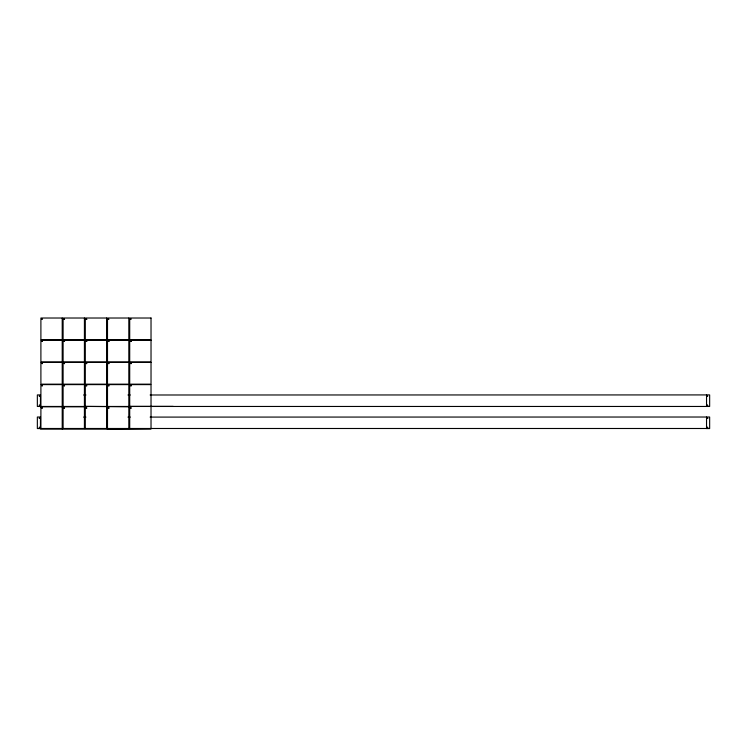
<?xml version="1.0" encoding="UTF-8"?>
<svg xmlns="http://www.w3.org/2000/svg" width="747" height="747" viewBox="0 0 747 747"><rect width="100%" height="100%" fill="white"/><g stroke="black" fill="none" stroke-linecap="round" stroke-linejoin="round"><path stroke-width="1.12" d="M83.617 394.995L85.952 394.995M127.952 394.995L130.277 394.995M150.11 394.995L709.65 394.92L709.65 406.461L37.35 406.461L37.35 394.92L40.459 394.92L40.459 406.807L84.42 406.807M128.829 406.807L84.869 406.387M83.617 417.097L85.952 417.097M127.952 417.097L130.277 417.097M150.11 417.097L709.65 417.022L709.65 428.563L706.541 428.563L706.541 417.022M40.459 428.489L706.541 428.489M106.625 428.563L37.35 428.563L37.35 417.022L40.459 417.022L40.459 428.983L106.625 428.983L106.625 406.807M151.025 428.563L107.064 428.983L151.025 428.983L151.025 406.807M706.541 394.92L706.541 406.461M173.229 406.387L129.268 406.387M151.025 406.368L151.025 384.612L129.707 384.612L129.707 406.368M129.707 406.807L129.707 428.563M128.82 428.563L128.82 384.612L107.503 384.612L107.503 406.368M107.503 406.807L107.503 428.563M106.625 406.368L106.625 384.612L85.307 384.612L85.307 406.368M85.307 406.807L85.307 428.563M84.42 428.563L84.42 384.612L63.103 384.612L63.103 406.368M63.103 406.807L63.103 428.563M62.216 406.368L62.216 384.612L40.898 384.612L40.898 406.368M62.216 406.807L62.216 428.983M40.898 406.807L40.898 428.563M41.664 319.034L42.318 319.305L41.701 318.95M41.664 341.23L42.346 341.416L41.664 341.23M41.664 363.434L42.346 363.612L41.664 363.434M39.246 396.05L39.694 396.237L39.274 395.994M41.664 385.629L42.346 385.807L41.664 385.629M39.246 405.201L39.722 405.332L39.246 405.201M39.246 418.152L39.722 418.283L39.246 418.152M41.664 407.825L42.346 408.011L41.664 407.825M39.246 427.303L39.722 427.433L39.246 427.303M63.869 319.034L64.55 319.212L63.869 319.034M63.869 341.23L64.55 341.416L63.869 341.23M63.869 363.434L64.55 363.612L63.869 363.434M63.869 385.629L64.55 385.807L63.869 385.629M63.869 407.825L64.55 408.011L63.869 407.825M86.073 319.034L86.755 319.212L86.073 319.034M86.073 341.23L86.755 341.416L86.073 341.23M86.073 363.434L86.755 363.612L86.073 363.434M86.073 385.629L86.755 385.807L86.073 385.629M86.073 407.825L86.755 408.011L86.073 407.825M108.278 319.034L108.922 319.305L108.315 318.95M108.278 341.23L108.959 341.416L108.278 341.23M108.278 363.434L108.959 363.612L108.278 363.434M108.278 385.629L108.959 385.807L108.278 385.629M108.278 407.825L108.959 408.011L108.278 407.825M130.482 319.034L131.164 319.212L130.51 318.95M130.482 341.23L131.164 341.416L130.482 341.23M130.482 363.434L131.164 363.612L130.482 363.434M130.482 385.629L131.164 385.807L130.482 385.629M130.482 407.825L131.164 408.011L130.482 407.825M707.278 396.05L707.726 396.237L707.306 395.994M707.278 405.201L707.754 405.332L707.278 405.201M707.278 418.152L707.754 418.283L707.278 418.152M707.278 427.303L707.754 427.433L707.278 427.303M62.216 318.017L40.898 318.017L40.898 339.773L62.216 339.773L62.216 318.017M84.42 318.017L63.103 318.017L63.103 339.773L84.42 339.773L84.42 318.017M106.625 318.017L85.307 318.017L85.307 339.773L106.625 339.773L106.625 318.017M128.82 318.017L107.503 318.017L107.503 339.773L128.82 339.773L128.82 318.017M151.025 318.017L129.707 318.017L129.707 339.773L151.025 339.773L151.025 318.017M62.216 340.212L40.898 340.212L40.898 361.968L62.216 361.968L62.216 340.212M84.42 340.212L63.103 340.212L63.103 361.968L84.42 361.968L84.42 340.212M106.625 340.212L85.307 340.212L85.307 361.968L106.625 361.968L106.625 340.212M128.82 340.212L107.503 340.212L107.503 361.968L128.82 361.968L128.82 340.212M151.025 340.212L129.707 340.212L129.707 361.968L151.025 361.968L151.025 340.212M62.216 362.407L40.898 362.407L40.898 384.163L62.216 384.163L62.216 362.407M84.42 362.407L63.103 362.407L63.103 384.163L84.42 384.163L84.42 362.407M106.625 362.407L85.307 362.407L85.307 384.163L106.625 384.163L106.625 362.407M128.82 362.407L107.503 362.407L107.503 384.163L128.82 384.163L128.82 362.407M151.025 362.407L129.707 362.407L129.707 384.163L151.025 384.163L151.025 362.407"/></g></svg>
